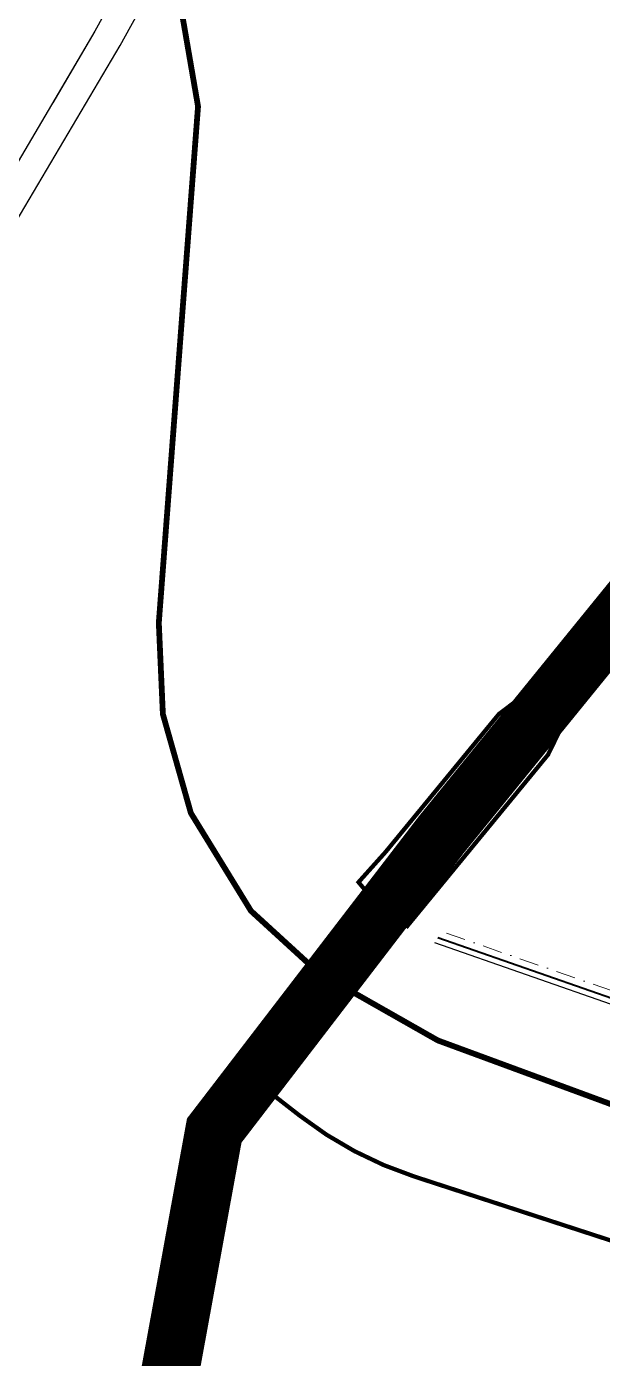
# Model space of a CAD drawing. Header units: millimetres. Extents: x 583747 to 595948, y 2304962 to 2309584.
# Drawn here: x 591019 to 591317, y 2306773 to 2307461 of the extents above; entities that cross this region are included whole.
import ezdxf

# ---------------------------------------------------------------- set-up
doc = ezdxf.new("R2010")
doc.units = ezdxf.units.MM
for name, pattern in [('CONTINOUS', [0]), ('DASHDOT', [1, 0.5, -0.25, 0, -0.25]), ('DASHED', [4.5, 3, -1.5]), ('PHANTOM2', [1.25, 0.625, -0.125, 0.125, -0.125, 0.125, -0.125]), ('RANHGIOI', [10, 6, -1.7, 0.6, -1.7]), ('RGXA', [10.3, 6, -2, 0.3, -2])]:
    doc.linetypes.add(name, pattern=pattern)
for name, color, linetype, lineweight in [('00_bo_sdd', 7, 'Continuous', 30), ('00_o pho', 2, 'RANHGIOI', 13), ('00_tim_duong', 1, 'DASHDOT', 13), ('DUONG', 5, 'Continuous', 80), ('Duong khu vuc', 7, 'CONTINOUS', 13), ('KT-DIEN110', 1, 'Continuous', 30), ('Rgphuong', 5, 'RGXA', 13), ('TREE1', 93, 'Continuous', 13)]:
    doc.layers.add(name, color=color, linetype=linetype, lineweight=lineweight)

# ---------------------------------------------------------------- blocks, each defined once
blk = doc.blocks.new('www')
at = {"layer": '00_bo_sdd'}
blk.add_lwpolyline([(18316.58, 14064.586), (18226.381, 14056.761), (18014.758, 14075.755, -0.0613046), (18012.847, 14076.166), (17918.008, 14109.14)], format="xyb", dxfattribs=at)
at = {"layer": '00_o pho', "color": 2, "linetype": 'PHANTOM2', "ltscale": 10, "const_width": 2.2}
for points in [[(17787.157, 14589.625), (17795.406, 14541.849), (17775.102, 14274.762), (17777.203, 14227.533), (17791.69, 14176.363), (17822.797, 14125.745), (17854.198, 14097.034), (17878.472, 14126.563), (17884.301, 14133.655), (17878.475, 14140.591), (17892.454, 14156.171), (17951.078, 14227.489), (17973.348, 14244.344), (18025.8, 14308.153), (18040.426, 14323.927), (18182.502, 14460.684), (18182.719, 14470.609), (18118.64, 14537.945), (18103.816, 14553.519), (18038.442, 14621.199, 0.0277803)], [(18042.33, 14296.767), (17988.798, 14231.643), (17976.571, 14206.533), (17903.017, 14117.054, -0.0184092), (17896.39, 14121.59), (17868.526, 14087.693), (17919.519, 14058.746), (18008.132, 14026.129)]]:
    blk.add_lwpolyline(points, format="xyb", dxfattribs=at)
blk.add_lwpolyline([(18357.556, 14026.425), (18344.981, 14020.982), (18330.93, 14016.691), (18278.008, 13993.206), (18151.929, 13983.735), (18077.345, 13997.669), (18008.132, 14026.129), (17919.519, 14058.746), (17868.526, 14087.693), (17854.671, 14070.838, 0.0455134), (17829.697, 14034.103), (17848.229, 14019.694, 0.0867837), (17907.275, 13988.368), (18022.192, 13950.969, 0.0433426), (18054.894, 13943.381), (18191.4, 13923.953, -0.4038014), (18222.451, 13881.552), (18143.479, 13459.523), (18191.33, 13450.375), (18192.131, 13454.554), (18205.98, 13541.962), (18249.722, 13779.139), (18263.688, 13823.385)], format="xyb", close=True, dxfattribs=at)
at = {"layer": '00_tim_duong', "ltscale": 20}
blk.add_lwpolyline([(18314.867, 14071.213), (18226.391, 14063.537), (18021.337, 14081.942, -0.0613046), (18009.395, 14084.512), (17920.686, 14115.336)], format="xyb", dxfattribs=at)
at = {"layer": 'DUONG', "lineweight": 40}
blk.add_lwpolyline([(18315.82, 14067.532), (18226.386, 14059.773), (18015.394, 14078.71, -0.0613046), (18013.483, 14079.121), (17919.455, 14111.794)], format="xyb", dxfattribs=at)
at = {"layer": 'Duong khu vuc', "const_width": 30.008}
blk.add_lwpolyline([(16819.506, 12112.258), (17083.575, 12579.692), (17133.371, 12661.116), (17187.694, 12731.984), (17530.525, 13213.779), (17649.726, 13374.583), (17717.959, 13528.294), (17747.013, 13688.772), (17769.706, 13825.862), (17803.8, 14012.125), (17921.364, 14165.213), (18037.829, 14308.448), (18233.642, 14496.443)], dxfattribs=at)
at = {"layer": 'KT-DIEN110'}
for points in [[(18677.387, 15200.071), (18573.649, 15165.936), (18498.84, 15141.764), (18431.149, 15115.953), (18373.962, 15095.217), (18292.038, 15065.451), (18166.531, 15020.825), (18086.511, 14992.373), (18026.076, 14971.831), (17975.65, 14954.125), (17861.436, 14915.833), (17850.274, 14776.862), (17742.039, 14580.76), (17681.495, 14478.255), (17610.228, 14346.213), (17547.197, 14292.581), (17532.486, 14280.064), (17445.025, 14205.646), (17252.812, 14041.935), (17173.549, 14187.634)], [(18992.516, 15238.304), (18946.796, 15294.176), (18849.017, 15259.751), (18799.121, 15242.186), (18755.31, 15226.374), (18677.387, 15200.071), (18573.649, 15165.936), (18498.84, 15141.764), (18431.149, 15115.953), (18373.962, 15095.217), (18292.038, 15065.451), (18166.531, 15020.825), (18086.511, 14992.373), (18026.076, 14971.831), (17975.65, 14954.125), (17861.436, 14915.833), (17850.274, 14776.862), (17742.039, 14580.76), (17720.196, 14543.779)], [(17287.393, 13640.278), (17272.077, 14006.524), (17270.674, 14009.102), (17297.893, 14060.627), (17454.746, 14194.222), (17542.207, 14268.64), (17556.918, 14281.157), (17622.092, 14336.612), (17694.558, 14470.876), (17755.065, 14573.32), (17864.967, 14772.441), (17875.595, 14904.76), (17980.519, 14939.937), (18030.974, 14957.653), (18091.437, 14978.204), (18171.556, 15006.692), (18297.112, 15051.335), (18379.085, 15081.119), (18436.378, 15101.893), (18503.822, 15127.61), (18578.299, 15151.675)], [(17287.393, 13640.278), (17272.077, 14006.524), (17270.674, 14009.102), (17297.893, 14060.627), (17454.746, 14194.222), (17542.207, 14268.64), (17556.918, 14281.157), (17622.092, 14336.612), (17694.558, 14470.876), (17755.065, 14573.32), (17864.967, 14772.441), (17875.595, 14904.76), (17980.519, 14939.937), (18030.974, 14957.653), (18091.437, 14978.204), (18171.556, 15006.692), (18297.112, 15051.335), (18379.085, 15081.119), (18436.378, 15101.893), (18503.822, 15127.61), (18578.299, 15151.675)]]:
    blk.add_lwpolyline(points, dxfattribs=at)
at = {"layer": 'Rgphuong', "color": 6, "linetype": 'DASHED', "ltscale": 2, "const_width": 3, "flags": 128}
blk.add_lwpolyline([(16049.25, 14434.099), (16054.646, 14433.218), (16138.847, 14402.888), (16193.402, 14383.265), (16251.597, 14362.332), (16359.532, 14304.838), (16526.597, 14198.154), (16570.558, 14172.646), (16603.182, 14166.573), (16635.491, 14175.172), (16671.147, 14194.854), (16710.594, 14225.606), (16710.594, 14225.606), (16760.758, 14264.876), (16773.599, 14274.929), (16808.09, 14297), (16836.197, 14314.986), (16887.924, 14347.597), (16936.956, 14391.853), (16976.328, 14436.624), (17010.799, 14475.764), (17060.868, 14533.526), (17091.676, 14569.067), (17109.718, 14583.723), (17174.761, 14630.368), (17207.97, 14654.7), (17227.466, 14665.036), (17255.739, 14675.101), (17259.028, 14676.186), (17310.147, 14701.367), (17396.915, 14729.763), (17455.151, 14745.726), (17462.766, 14747.814), (17514.581, 14752.127), (17575.642, 14750.347), (17628.644, 14735.9), (17681.373, 14703.472), (17733.461, 14671.046), (17774.585, 14617.507), (17787.157, 14589.625), (17795.406, 14541.849), (17775.102, 14274.762), (17777.203, 14227.533), (17791.69, 14176.363), (17822.797, 14125.745), (17857.681, 14093.849), (17919.519, 14058.746), (18008.132, 14026.129), (18077.345, 13997.669), (18147.509, 13984.561), (18151.929, 13983.735), (18278.008, 13993.206), (18330.93, 14016.691), (18344.981, 14020.982), (18358.111, 14026.665)], dxfattribs=at)

msp = doc.modelspace()

# ---------------------------------------------------------------- block references
at = {"layer": 'TREE1'}
msp.add_blockref('www', (573312.5, 2292878.35), dxfattribs=at)

doc.saveas('drawing.dxf')
